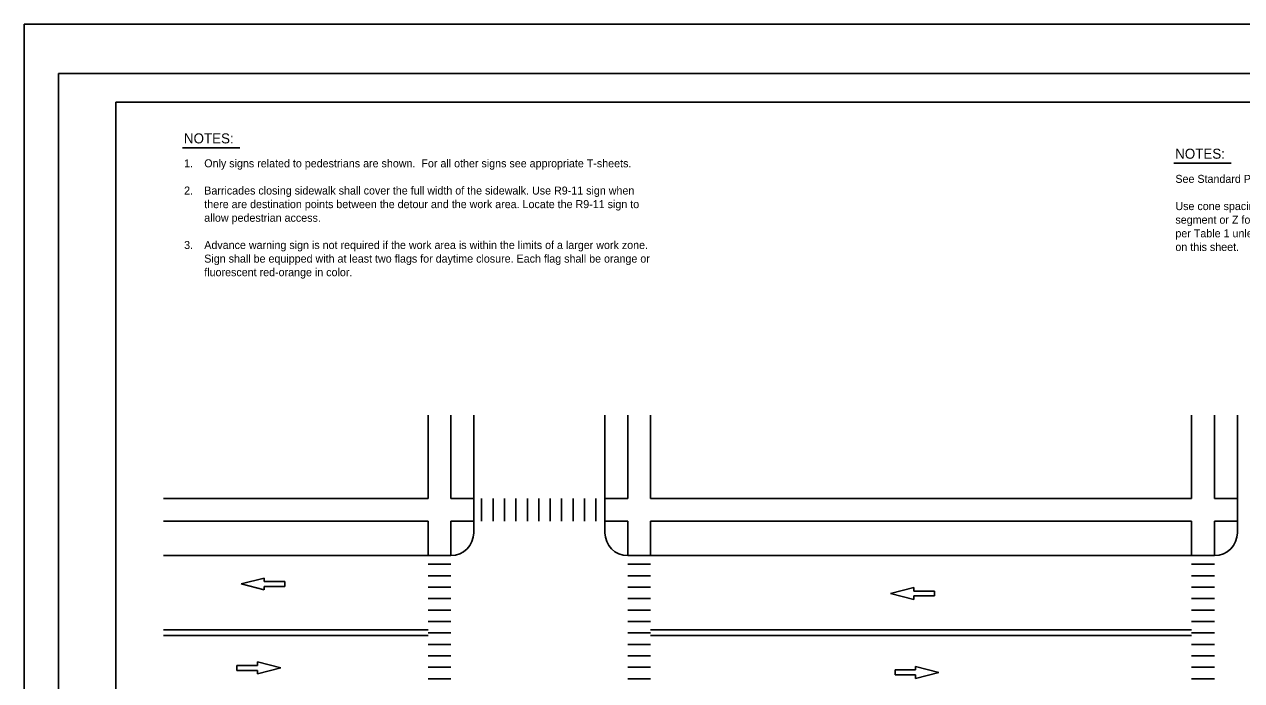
# Model space of a CAD drawing. Extents: x -893 to 867, y -474 to 712.
# Drawn here: x -893 to 171, y 138 to 712 of the extents above; entities that cross this region are included whole.
import ezdxf

# ---------------------------------------------------------------- set-up
doc = ezdxf.new("R2010")
doc.units = 0
for name, color, linetype in [('border_PLOTTING-ELEMENTS', 7, 'Continuous'), ('border_rw_22x34_Cut_Lines', 7, 'Continuous'), ('border_SHEET', 7, 'Continuous'), ('pp_PRESENTATION', 7, 'Continuous'), ('tcd_PVMT-MARKER', 7, 'Continuous'), ('tcd_PVMT-MARKER-anno', 7, 'Continuous')]:
    doc.layers.add(name, color=color, linetype=linetype)

msp = doc.modelspace()

# ---------------------------------------------------------------- linework, layer by layer
at = {"layer": 'border_PLOTTING-ELEMENTS'}
for points in [[(-893.5, -474), (866.5, -474), (866.5, 712), (-893.5, 712)], [(-863.5, 669), (836.5, 669), (836.5, -431), (-863.5, -431)]]:
    msp.add_lwpolyline(points, close=True, dxfattribs=at)
at = {"layer": 'border_rw_22x34_Cut_Lines'}
msp.add_lwpolyline([(-863.5, 669), (836.5, 669), (836.5, -431), (-863.5, -431)], close=True, dxfattribs=at)
at = {"layer": 'border_SHEET'}
for p, q in [((-813.5, 644), (811.5, 644)), ((-813.5, -406), (-813.5, 644))]:
    msp.add_line(p, q, dxfattribs=at)
at = {"layer": 'pp_PRESENTATION'}
for p, q in [((-703.9, 222.8), (-683.6, 228)), ((-683.6, 228), (-683.6, 224.9)), ((-683.6, 224.9), (-665.7, 224.9)), ((-665.7, 224.9), (-665.7, 222.8)), ((-683.6, 217.6), (-703.9, 222.8)), ((-665.7, 220.7), (-683.6, 220.7)), ((-683.6, 220.7), (-683.6, 217.6)), ((-665.7, 222.8), (-665.7, 220.7)), ((-135.8, 214.5), (-115.5, 219.7)), ((-115.5, 209.3), (-135.8, 214.5)), ((-115.5, 219.7), (-115.5, 216.6)), ((-115.5, 216.6), (-97.5, 216.6)), ((-97.5, 216.6), (-97.5, 214.5)), ((-97.5, 214.5), (-97.5, 212.4)), ((-97.5, 212.4), (-115.5, 212.4)), ((-115.5, 212.4), (-115.5, 209.3)), ((-707.5, 149.4), (-707.5, 151.5)), ((-707.5, 151.5), (-689.5, 151.5)), ((-707.5, 147.2), (-707.5, 149.4)), ((-689.5, 151.5), (-689.5, 154.6)), ((-689.5, 154.6), (-669.2, 149.4)), ((-669.2, 149.4), (-689.5, 144.1)), ((-113.9, 147.6), (-113.9, 150.7)), ((-113.9, 150.7), (-93.6, 145.4)), ((-689.5, 147.2), (-707.5, 147.2)), ((-689.5, 144.1), (-689.5, 147.2)), ((-131.8, 145.4), (-131.8, 147.6)), ((-131.8, 147.6), (-113.9, 147.6)), ((-131.8, 143.3), (-131.8, 145.4)), ((-113.9, 143.3), (-131.8, 143.3)), ((-93.6, 145.4), (-113.9, 140.2)), ((-113.9, 140.2), (-113.9, 143.3))]:
    msp.add_line(p, q, dxfattribs=at)
at = {"layer": 'tcd_PVMT-MARKER'}
for p, q in [((-540.4, 297.6), (-540.4, 370.2)), ((-520.4, 297.6), (-520.4, 370.2)), ((-500.4, 267.6), (-500.4, 370.2)), ((-385.7, 267.6), (-385.7, 370.2)), ((-365.7, 297.6), (-365.7, 370.2)), ((-345.7, 297.6), (-345.7, 370.2)), ((127.5, 297.6), (127.5, 370.2)), ((147.5, 297.6), (147.5, 370.2)), ((167.5, 267.6), (167.5, 370.2)), ((-771.8, 297.6), (-540.4, 297.6)), ((-520.4, 297.6), (-500.4, 297.6)), ((-493.5, 297.6), (-493.5, 277.6)), ((-483.5, 297.6), (-483.5, 277.6)), ((-473.5, 297.6), (-473.5, 277.6)), ((-463.5, 297.6), (-463.5, 277.6)), ((-453.5, 297.6), (-453.5, 277.6)), ((-443.5, 297.6), (-443.5, 277.6)), ((-433.5, 297.6), (-433.5, 277.6)), ((-423.5, 297.6), (-423.5, 277.6)), ((-413.5, 297.6), (-413.5, 277.6)), ((-403.5, 297.6), (-403.5, 277.6)), ((-393.5, 297.6), (-393.5, 277.6)), ((-385.7, 297.6), (-365.7, 297.6)), ((-345.7, 297.6), (127.5, 297.6)), ((147.5, 297.6), (167.5, 297.6)), ((147.5, 297.6), (167.5, 297.6)), ((-771.8, 277.6), (-540.4, 277.6)), ((-540.4, 247.6), (-540.4, 277.6)), ((-520.4, 247.6), (-520.4, 277.6)), ((-520.4, 277.6), (-500.4, 277.6)), ((-385.7, 277.6), (-365.7, 277.6)), ((-365.7, 247.6), (-365.7, 277.6)), ((-345.7, 277.6), (127.5, 277.6)), ((-345.7, 247.6), (-345.7, 277.6)), ((127.5, 247.6), (127.5, 277.6)), ((147.5, 247.6), (147.5, 277.6)), ((147.5, 277.6), (167.5, 277.6)), ((147.5, 277.6), (167.5, 277.6)), ((-771.8, 247.6), (-520.4, 247.6)), ((-365.7, 247.6), (147.5, 247.6)), ((-520.4, 240), (-540.4, 240)), ((-345.7, 240), (-365.7, 240)), ((147.5, 240), (127.5, 240)), ((-520.4, 230), (-540.4, 230)), ((-345.7, 230), (-365.7, 230)), ((147.5, 230), (127.5, 230)), ((-520.4, 220), (-540.4, 220)), ((-345.7, 220), (-365.7, 220)), ((147.5, 220), (127.5, 220)), ((-520.4, 210), (-540.4, 210)), ((-345.7, 210), (-365.7, 210)), ((147.5, 210), (127.5, 210)), ((-520.4, 200), (-540.4, 200)), ((-345.7, 200), (-365.7, 200)), ((147.5, 200), (127.5, 200)), ((-771.8, 182.6), (-540.4, 182.6)), ((-520.4, 190), (-540.4, 190)), ((-345.7, 190), (-365.7, 190)), ((-345.7, 182.6), (127.5, 182.6)), ((147.5, 190), (127.5, 190)), ((-771.8, 177.6), (-540.4, 177.6)), ((-520.4, 180), (-540.4, 180)), ((-345.7, 180), (-365.7, 180)), ((-345.7, 177.6), (127.5, 177.6)), ((147.5, 180), (127.5, 180)), ((-520.4, 170), (-540.4, 170)), ((-520.4, 160), (-540.4, 160)), ((-345.7, 170), (-365.7, 170)), ((-345.7, 160), (-365.7, 160)), ((147.5, 170), (127.5, 170)), ((147.5, 160), (127.5, 160)), ((-520.4, 150), (-540.4, 150)), ((-345.7, 150), (-365.7, 150)), ((147.5, 150), (127.5, 150)), ((-520.4, 140), (-540.4, 140)), ((-345.7, 140), (-365.7, 140)), ((147.5, 140), (127.5, 140))]:
    msp.add_line(p, q, dxfattribs=at)
for centre, start, end in [((-520.4, 267.6), 270, 0), ((-365.7, 267.6), 180, 270), ((147.5, 267.6), 270, 0)]:
    msp.add_arc(centre, 20, start, end, dxfattribs=at)
at = {"layer": 'tcd_PVMT-MARKER-anno'}
for p, q in [((-755.2, 604.1), (-704.9, 604.1)), ((111.8, 590.6), (162.1, 590.6))]:
    msp.add_line(p, q, dxfattribs=at)

# ---------------------------------------------------------------- texts
for s, height, p in [('NOTES:', 8.75, (-753.9, 607.9)), ('NOTES:', 8.75, (113.1, 594.5)), ('1.', 7, (-753.7, 587)), ('Only signs related to pedestrians are shown.  For all other signs see appropriate T-sheets.', 7, (-736.1, 587)), ('See Standard Plan T9 for tables.', 7, (113.3, 573.4)), ('2.', 7, (-753.7, 563.2)), ('Barricades closing sidewalk shall cover the full width of the sidewalk. Use R9-11 sign when', 7, (-736.1, 563.2)), ('there are destination points between the detour and the work area. Locate the R9-11 sign to', 7, (-736.1, 551.3)), ('Use cone spacing X for taper segment, Y for tangent', 7, (113.3, 549.6)), ('allow pedestrian access.', 7, (-736.1, 539.4)), ('segment or Z for conflict situations, as appropriate,', 7, (113.3, 537.7)), ('per Table 1 unless X,Y, or Z cone spacing is shown', 7, (113.3, 525.8)), ('3.', 7, (-753.7, 515.6)), ('Advance warning sign is not required if the work area is within the limits of a larger work zone.', 7, (-736.1, 515.6)), ('on this sheet.', 7, (113.3, 513.9)), ('Sign shall be equipped with at least two flags for daytime closure. Each flag shall be orange or', 7, (-736.1, 503.7)), ('fluorescent red-orange in color.', 7, (-736.1, 491.8))]:
    msp.add_text(s, height=height, dxfattribs=at).set_placement(p)

doc.saveas('drawing.dxf')
